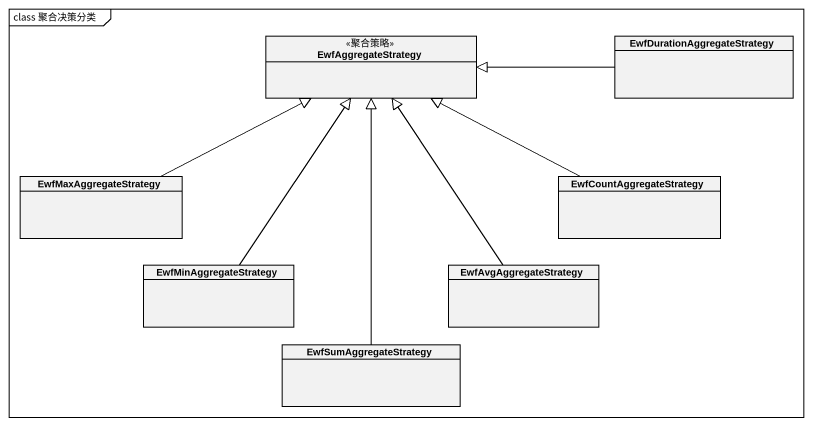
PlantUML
@startuml
mainframe class 聚合决策分类
hide circle
hide empty members
class EwfAggregateStrategy <<聚合策略>>
class EwfDurationAggregateStrategy
class EwfMaxAggregateStrategy
class EwfCountAggregateStrategy
class EwfMinAggregateStrategy
class EwfAvgAggregateStrategy
class EwfSumAggregateStrategy
EwfDurationAggregateStrategy -left-|> EwfAggregateStrategy
EwfMaxAggregateStrategy -right-|> EwfAggregateStrategy
EwfCountAggregateStrategy -left-|> EwfAggregateStrategy
EwfMinAggregateStrategy -up-|> EwfAggregateStrategy
EwfAvgAggregateStrategy -up-|> EwfAggregateStrategy
EwfSumAggregateStrategy -up-|> EwfAggregateStrategy
@enduml
